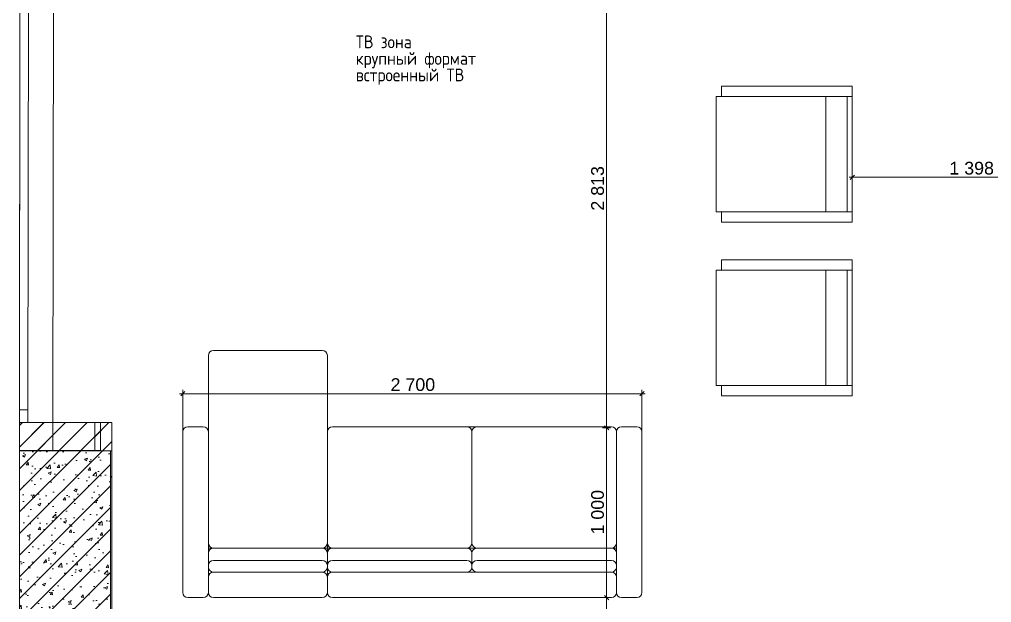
# Model space of a CAD drawing. Header units: millimetres. Extents: x 2336463 to 2579121, y 595385 to 778077.
# Drawn here: x 2397019 to 2402736, y 706927 to 710360 of the extents above; entities that cross this region are included whole.
import ezdxf

# ---------------------------------------------------------------- set-up
doc = ezdxf.new("R2010")
doc.units = ezdxf.units.MM
doc.header["$MEASUREMENT"] = 0
for name, color, linetype in [('+возводимые стены', 7, 'Continuous'), ('1 Планировка размеры', 7, 'Continuous'), ('сит план', 7, 'Continuous')]:
    doc.layers.add(name, color=color, linetype=linetype)
for name, color, linetype, lineweight in [('+возводимые стены_Ном._пера__101', 252, 'Continuous', 5), ('1 Планировка_Ном._пера__1', 7, 'Continuous', 13), ('Окна ARCHICAD_Ном._пера__1', 7, 'Continuous', 13), ('сит план_Ном._пера__1', 7, 'Continuous', 13)]:
    doc.layers.add(name, color=color, linetype=linetype, lineweight=lineweight)
for name, color, linetype, lineweight, true_color in [('+возводимые стены_Ном._пера__169', 7, 'Continuous', 5, 0x68b353), ('+размер планировка_Ном._пера__242', 7, 'Continuous', 13, 0x1b55b5), ('1 Планировка размеры_Ном._пера__242', 7, 'Continuous', 13, 0x1b55b5), ('сит план_Ном._пера__87', 7, 'Continuous', 20, 0x6a6a6a)]:
    doc.layers.add(name, color=color, linetype=linetype, lineweight=lineweight, true_color=true_color)
doc.styles.add('СГЕНЕРИР_СТИЛЬ_1', font='arial.ttf')
doc.styles.add('СГЕНЕРИР_СТИЛЬ_4', font='isocp.shx')
doc.dimstyles.new('СГЕНЕРИР_СТИЛЬ__1', dxfattribs={"dimtxt": 75, "dimasz": 23.75, "dimexe": 0.18, "dimexo": 300, "dimgap": 0, "dimtad": 1, "dimtih": 1, "dimtoh": 1, "dimdec": 0, "dimzin": 0, "dimdsep": 46, "dimtxsty": 'СГЕНЕРИР_СТИЛЬ_1', "dimblk": 'ARROWHEAD_6', "dimblk1": 'ARROWHEAD_6', "dimblk2": 'ARROWHEAD_6', "dimcen": 0.09, "dimclrd": 256, "dimclre": 256, "dimclrt": 256, "dimazin": 0, "dimtfac": 1, "dimtdec": 4, "dimtmove": 0, "dimatfit": 3, "dimfxl": 0, "dimtolj": 1, "dimtzin": 0, "dimarcsym": 0})
doc.dimstyles.new('СГЕНЕРИР_СТИЛЬ__2', dxfattribs={"dimtxt": 75, "dimasz": 23.75, "dimexe": 0.18, "dimexo": 300, "dimgap": 0, "dimtad": 1, "dimdec": 0, "dimzin": 0, "dimdsep": 46, "dimtxsty": 'СГЕНЕРИР_СТИЛЬ_1', "dimblk": 'ARROWHEAD_6', "dimblk1": 'ARROWHEAD_6', "dimblk2": 'ARROWHEAD_6', "dimcen": 0.09, "dimclrd": 256, "dimclre": 256, "dimclrt": 256, "dimazin": 0, "dimtfac": 1, "dimtdec": 4, "dimtmove": 0, "dimatfit": 3, "dimfxl": 0, "dimtolj": 1, "dimtzin": 0, "dimarcsym": 0})
pattern_1 = [(45, (2086872.015, 585813.69), (-63.639609, 63.639609), [])]

# ---------------------------------------------------------------- blocks, each defined once
blk = doc.blocks.new('Окно 25_3')
at = {"layer": 'Окна ARCHICAD_Ном._пера__1', "color": 7, "linetype": 'Continuous', "lineweight": 13}
for p, q in [((-1307.5, 0), (1307.5, 0)), ((-1307.5, 0), (-1232.5, 0)), ((-1307.5, 0), (-1307.5, -50)), ((-1307.5, 0), (-1307.5, -50)), ((-1232.5, 0), (-1232.5, -50)), ((-1232.5, 0), (1232.5, 0)), ((1232.5, -50), (1232.5, 0)), ((1232.5, 0), (1307.5, 0)), ((1307.5, 0), (1307.5, -50)), ((1307.5, 0), (1307.5, -50)), ((-1232.5, -50), (-1307.5, -50)), ((-1307.5, -50), (-1307.5, -197)), ((1232.5, -50), (-1232.5, -50)), ((1307.5, -50), (1232.5, -50)), ((1307.5, -50), (1307.5, -197)), ((-1307.5, -197), (1307.5, -197))]:
    blk.add_line(p, q, dxfattribs=at)
blk = doc.blocks.new('Окно 25_15')
at = {"layer": 'Окна ARCHICAD_Ном._пера__1', "color": 7, "linetype": 'Continuous', "lineweight": 13}
for p, q in [((-1316.8, 0), (1316.8, 0)), ((-1316.8, 0), (-1241.8, 0)), ((-1316.8, 0), (-1316.8, -50)), ((-1316.8, 0), (-1316.8, -50)), ((-1241.8, 0), (-1241.8, -50)), ((-1241.8, 0), (1241.8, 0)), ((1241.8, -50), (1241.8, 0)), ((1241.8, 0), (1316.8, 0)), ((1316.8, 0), (1316.8, -50)), ((1316.8, 0), (1316.8, -50)), ((-1241.8, -50), (-1316.8, -50)), ((-1316.8, -50), (-1316.8, -197)), ((1241.8, -50), (-1241.8, -50)), ((1316.8, -50), (1241.8, -50)), ((1316.8, -50), (1316.8, -197)), ((-1316.8, -197), (1316.8, -197))]:
    blk.add_line(p, q, dxfattribs=at)
blk = doc.blocks.new('Стена_932', base_point=(2397024.7, 713485.4))
at = {"layer": 'сит план_Ном._пера__87', "linetype": 'Continuous', "lineweight": 20, "true_color": 0x6a6a6a}
h = blk.add_hatch(dxfattribs=at)
h.set_pattern_fill('Блоки_Бетонные_Эффективные', color=251, style=0, pattern_type=2)
h.set_pattern_definition(pattern_1)
h.paths.add_polyline_path([(2397022.3, 710880.4), (2397022.1, 710620.7), (2397219.1, 710620.5), (2397219.3, 710880.2)])
h = blk.add_hatch(dxfattribs=at)
h.set_pattern_fill('Блоки_Бетонные_Эффективные', color=251, style=0, pattern_type=2)
h.set_pattern_definition(pattern_1)
h.paths.add_polyline_path([(2397019.4, 707821.3), (2397216.4, 707821.2), (2397216.6, 707987), (2397019.6, 707987.2)])
at = {"layer": 'сит план_Ном._пера__1', "color": 7, "linetype": 'Continuous', "lineweight": 13}
for p, q in [((2397024.8, 713495.4), (2397074.8, 713495.4)), ((2397074.8, 713495.4), (2397221.8, 713495.2)), ((2397022.3, 710880.4), (2397072.3, 710880.4)), ((2397072.3, 710880.4), (2397219.3, 710880.2)), ((2397022.1, 710620.7), (2397072.1, 710620.6)), ((2397072.1, 710620.6), (2397219.1, 710620.5)), ((2397019.6, 707987.2), (2397069.6, 707987.1)), ((2397069.6, 707987.1), (2397216.6, 707987))]:
    blk.add_line(p, q, dxfattribs=at)
at = {"layer": 'сит план_Ном._пера__1', "color": 7, "linetype": 'Continuous', "lineweight": 13, "flags": 128}
for points in [[(2397022.3, 710880.4), (2397022.1, 710620.7)], [(2397219.1, 710620.5), (2397219.3, 710880.2)], [(2397019.6, 707987.2), (2397019.4, 707821.3)], [(2397216.4, 707821.2), (2397216.6, 707987)]]:
    blk.add_lwpolyline(points, dxfattribs=at)
at = {"layer": 'Окна ARCHICAD_Ном._пера__1', "color": 7, "linetype": 'Continuous', "lineweight": 13, "zscale": 1000, "rotation": 89.94625817430044}
for name, p in [('Окно 25_3', (2397023.5, 712187.9)), ('Окно 25_15', (2397020.8, 709303.9))]:
    blk.add_blockref(name, p, dxfattribs=at)
blk = doc.blocks.new('Стена_933', base_point=(2397019.8, 707986.6))
at = {"layer": 'сит план_Ном._пера__87', "linetype": 'Continuous', "lineweight": 20, "true_color": 0x6a6a6a}
h = blk.add_hatch(dxfattribs=at)
h.set_pattern_fill('Блоки_Бетонные_Эффективные', color=251, style=0, pattern_type=2)
h.set_pattern_definition(pattern_1)
h.paths.add_polyline_path([(2397019.8, 707986.6), (2397019.8, 707821.6), (2397496.8, 707821.6), (2397496.8, 707986.6)])
at = {"layer": 'сит план_Ном._пера__1', "color": 7, "linetype": 'Continuous', "lineweight": 13, "flags": 128}
for points in [[(2397019.8, 707986.6), (2397019.8, 707821.6)], [(2397496.8, 707986.6), (2397019.8, 707986.6)], [(2397496.8, 707821.6), (2397496.8, 707986.6)], [(2397019.8, 707821.6), (2397496.8, 707821.6)]]:
    blk.add_lwpolyline(points, dxfattribs=at)
blk = doc.blocks.new('Стена_934', base_point=(2397019.4, 707821.3))
at = {"layer": 'сит план_Ном._пера__87', "linetype": 'Continuous', "lineweight": 20, "true_color": 0x6a6a6a}
h = blk.add_hatch(dxfattribs=at)
h.set_pattern_fill('Блоки_Бетонные_Эффективные', color=251, style=0, pattern_type=2)
h.set_pattern_definition(pattern_1)
h.paths.add_polyline_path([(2397019.4, 707821.3), (2397019.4, 706611.6), (2397554.4, 706611.6), (2397554.4, 707821.1)])
at = {"layer": 'сит план_Ном._пера__1', "color": 7, "linetype": 'Continuous', "lineweight": 13, "flags": 128}
for points in [[(2397019.4, 707821.3), (2397019.4, 706611.6)], [(2397554.4, 707821.1), (2397216.4, 707821.2)], [(2397554.4, 706611.6), (2397554.4, 707821.1)], [(2397019.4, 706611.6), (2397554.4, 706611.6)]]:
    blk.add_lwpolyline(points, dxfattribs=at)
blk = doc.blocks.new('Стена_1025', base_point=(2397562, 707821.3))
at = {"layer": '+возводимые стены_Ном._пера__169', "linetype": 'Continuous', "lineweight": 5, "true_color": 0x68b353}
h = blk.add_hatch(dxfattribs=at)
h.set_pattern_fill('Блоки_Бетонные_Эффективные', color=85, style=0, pattern_type=2)
h.set_pattern_definition(pattern_1)
h.paths.add_polyline_path([(2397562, 707821.3), (2397562, 707986.8), (2397462, 707986.8), (2397462, 707821.3)])
at = {"layer": '+возводимые стены_Ном._пера__101', "color": 252, "linetype": 'Continuous', "lineweight": 5, "flags": 128}
for points in [[(2397562, 707986.8), (2397462, 707986.8)], [(2397462, 707986.8), (2397462, 707821.3)], [(2397562, 707821.3), (2397562, 707986.8)], [(2397462, 707821.3), (2397562, 707821.3)]]:
    blk.add_lwpolyline(points, dxfattribs=at)
blk = doc.blocks.new('Кресло Бамбуковое 25')
at = {"layer": '1 Планировка_Ном._пера__1', "color": 7, "linetype": 'Continuous', "lineweight": 13}
for p, q in [((60, 800), (0, 800)), ((0, 800), (0, 30)), ((60, 30), (60, 800)), ((60, 800), (740, 800)), ((60, 770), (740, 770)), ((800, 800), (740, 800)), ((740, 800), (740, 30)), ((800, 30), (800, 800)), ((60, 644.9), (740, 644.9)), ((0, 30), (60, 30)), ((60, 0), (60, 30)), ((60, 0), (740, 0)), ((740, 30), (800, 30)), ((740, 0), (740, 30))]:
    blk.add_line(p, q, dxfattribs=at)
blk = doc.blocks.new('Диван Угловой 02 25')
at = {"layer": '1 Планировка_Ном._пера__1', "color": 7, "linetype": 'Continuous', "lineweight": 13}
for p, q in [((120, 0), (30, 0)), ((820, 0), (180, 0)), ((2520, 0), (880, 0)), ((2670, 0), (2580, 0)), ((0, -30), (0, -975.5)), ((150, -30), (150, -120)), ((150, -975.5), (150, -30)), ((850, -120), (850, -30)), ((850, -30), (850, -120)), ((2550, -120), (2550, -30)), ((2550, -30), (2550, -975.5)), ((2700, -975.5), (2700, -30)), ((150, -180), (150, -120)), ((180, -150), (820, -150)), ((820, -150), (180, -150)), ((850, -180), (850, -120)), ((850, -180), (850, -120)), ((880, -150), (2520, -150)), ((1670, -150), (880, -150)), ((2520, -150), (1730, -150)), ((2550, -180), (2550, -120)), ((150, -180), (150, -188.9)), ((150, -188.9), (150, -261.6)), ((180, -218.9), (820, -218.9)), ((850, -188.9), (850, -180)), ((850, -180), (850, -188.9)), ((850, -261.6), (850, -188.9)), ((850, -188.9), (850, -261.6)), ((880, -218.9), (1670, -218.9)), ((1700, -188.9), (1700, -180)), ((1700, -180), (1700, -188.9)), ((1700, -261.6), (1700, -188.9)), ((1700, -188.9), (1700, -261.6)), ((1730, -218.9), (2520, -218.9)), ((2550, -188.9), (2550, -180)), ((2550, -261.6), (2550, -188.9)), ((150, -261.6), (150, -321.6)), ((850, -261.6), (850, -321.6)), ((850, -321.6), (850, -261.6)), ((2550, -321.6), (2550, -261.6)), ((150, -291.6), (180, -291.6)), ((150, -321.6), (150, -1424.8)), ((820, -291.6), (180, -291.6)), ((180, -291.6), (820, -291.6)), ((850, -291.6), (820, -291.6)), ((850, -291.6), (880, -291.6)), ((850, -321.6), (850, -975.5)), ((850, -321.6), (850, -975.5)), ((850, -1424.8), (850, -321.6)), ((1670, -291.6), (880, -291.6)), ((2520, -291.6), (880, -291.6)), ((880, -291.6), (1670, -291.6)), ((1700, -975.5), (1700, -321.6)), ((1700, -321.6), (1700, -975.5)), ((2520, -291.6), (1730, -291.6)), ((1730, -291.6), (2520, -291.6)), ((2550, -291.6), (2520, -291.6)), ((2550, -975.5), (2550, -321.6)), ((2550, -975.5), (2550, -321.6)), ((30, -1005.5), (120, -1005.5)), ((880, -1005.5), (1670, -1005.5)), ((880, -1005.5), (2520, -1005.5)), ((1730, -1005.5), (2520, -1005.5)), ((2580, -1005.5), (2670, -1005.5)), ((180, -1454.8), (820, -1454.8))]:
    blk.add_line(p, q, dxfattribs=at)
for centre, start, end in [((30, -30), 90, 180), ((120, -30), 0, 90), ((180, -30), 90, 180), ((820, -30), 0, 90), ((880, -30), 90, 180), ((2520, -30), 0, 90), ((2580, -30), 90, 180), ((2670, -30), 0, 90), ((180, -120), 180, 270), ((180, -180), 90, 180), ((820, -120), 270, 0), ((820, -180), 0, 90), ((880, -120), 180, 270), ((880, -180), 90, 180), ((1670, -180), 0, 90), ((1730, -180), 90, 180), ((2520, -120), 270, 0), ((2520, -180), 0, 90), ((180, -188.9), 180, 270), ((820, -188.9), 270, 0), ((880, -188.9), 180, 270), ((1670, -188.9), 270, 0), ((1730, -188.9), 180, 270), ((2520, -188.9), 270, 0), ((180, -261.6), 180, 270), ((820, -261.6), 270, 0), ((880, -261.6), 180, 270), ((1670, -261.6), 270, 0), ((1730, -261.6), 180, 270), ((2520, -261.6), 270, 0), ((180, -321.6), 90, 180), ((820, -321.6), 0, 90), ((880, -321.6), 90, 180), ((880, -321.6), 90, 180), ((1670, -321.6), 0, 90), ((1730, -321.6), 90, 180), ((2520, -321.6), 0, 90), ((2520, -321.6), 0, 90), ((30, -975.5), 180, 270), ((120, -975.5), 270, 0), ((880, -975.5), 180, 270), ((880, -975.5), 180, 270), ((1670, -975.5), 270, 0), ((1730, -975.5), 180, 270), ((2520, -975.5), 270, 0), ((2520, -975.5), 270, 0), ((2580, -975.5), 180, 270), ((2670, -975.5), 270, 0), ((180, -1424.8), 180, 270), ((820, -1424.8), 270, 0)]:
    blk.add_arc(centre, 30, start, end, dxfattribs=at)
blk = doc.blocks.new('*D3792', base_point=(2086872, 585813.7))
at = {"layer": '1 Планировка размеры_Ном._пера__242', "color": 152, "linetype": 'Continuous', "lineweight": 13, "true_color": 0x1b55b5}
for p, q in [((2397961.4, 708156.8), (2397980.2, 708156.8)), ((2397992.7, 708169.3), (2397967.7, 708144.3)), ((2397980.2, 707256.4), (2397980.2, 708180.2)), ((2397980.2, 708156.8), (2400680.2, 708156.8)), ((2400667.7, 708144.3), (2400692.7, 708169.3)), ((2400680.2, 707256.4), (2400680.2, 708180.2)), ((2400680.2, 708156.8), (2400698.9, 708156.8))]:
    blk.add_line(p, q, dxfattribs=at)
at = {"layer": '1 Планировка размеры_Ном._пера__242', "color": 152, "lineweight": 13, "true_color": 0x1b55b5, "insert": (2399201.9, 708171.8), "char_height": 75, "attachment_point": 7, "style": 'СГЕНЕРИР_СТИЛЬ_1'}
blk.add_mtext('\\A1;{\\pql;\\fArial|b0|i0|c204|p38;2\xa0700}', dxfattribs=at)
blk = doc.blocks.new('ARROWHEAD_6')
at = {"color": 0, "linetype": 'Continuous', "lineweight": 0}
for p, q in [((0, 0), (-1, 0)), ((-0.5, -0.5), (0.5, 0.5))]:
    blk.add_line(p, q, dxfattribs=at)
blk = doc.blocks.new('*D3837', base_point=(2086872, 585813.7))
at = {"layer": '1 Планировка размеры_Ном._пера__242', "color": 152, "linetype": 'Continuous', "lineweight": 13, "true_color": 0x1b55b5}
for p, q in [((2400495.8, 706956.4), (2400448.9, 706956.4)), ((2400459.9, 706968.9), (2400484.9, 706943.9)), ((2400472.4, 705401.1), (2400472.4, 706956.4)), ((2400459.9, 705413.6), (2400484.9, 705388.6)), ((2400495.8, 705401.1), (2399139.9, 705401.1))]:
    blk.add_line(p, q, dxfattribs=at)
at = {"layer": '1 Планировка размеры_Ном._пера__242', "color": 152, "lineweight": 13, "true_color": 0x1b55b5, "insert": (2400457.4, 706050.6), "char_height": 75, "attachment_point": 7, "rotation": 90, "style": 'СГЕНЕРИР_СТИЛЬ_1'}
blk.add_mtext('\\A1;{\\pql;\\fArial|b0|i0|c204|p38;1\xa0555}', dxfattribs=at)
blk = doc.blocks.new('*D3838', base_point=(2086872, 585813.7))
at = {"layer": '1 Планировка размеры_Ном._пера__242', "color": 152, "linetype": 'Continuous', "lineweight": 13, "true_color": 0x1b55b5}
for p, q in [((2400495.8, 707956.1), (2400448.9, 707956.1)), ((2400459.9, 707968.6), (2400484.9, 707943.6)), ((2400472.4, 706956.4), (2400472.4, 707956.1)), ((2400495.8, 706956.4), (2400448.9, 706956.4)), ((2400459.9, 706968.9), (2400484.9, 706943.9))]:
    blk.add_line(p, q, dxfattribs=at)
at = {"layer": '1 Планировка размеры_Ном._пера__242', "color": 152, "lineweight": 13, "true_color": 0x1b55b5, "insert": (2400457.4, 707328), "char_height": 75, "attachment_point": 7, "rotation": 90, "style": 'СГЕНЕРИР_СТИЛЬ_1'}
blk.add_mtext('\\A1;{\\pql;\\fArial|b0|i0|c204|p38;1\xa0000}', dxfattribs=at)
blk = doc.blocks.new('*D3839', base_point=(2086872, 585813.7))
at = {"layer": '1 Планировка размеры_Ном._пера__242', "color": 152, "linetype": 'Continuous', "lineweight": 13, "true_color": 0x1b55b5}
for p, q in [((2400484.9, 710757), (2400459.9, 710782)), ((2400472.4, 710769.5), (2400472.4, 710788.3)), ((2401879.1, 710769.5), (2400448.9, 710769.5)), ((2400472.4, 707956.1), (2400472.4, 710769.5)), ((2400495.8, 707956.1), (2400448.9, 707956.1)), ((2400459.9, 707968.6), (2400484.9, 707943.6))]:
    blk.add_line(p, q, dxfattribs=at)
at = {"layer": '1 Планировка размеры_Ном._пера__242', "color": 152, "lineweight": 13, "true_color": 0x1b55b5, "insert": (2400457.4, 709234.6), "char_height": 75, "attachment_point": 7, "rotation": 90, "style": 'СГЕНЕРИР_СТИЛЬ_1'}
blk.add_mtext('\\A1;{\\pql;\\fArial|b0|i0|c204|p38;2\xa0813}', dxfattribs=at)
blk = doc.blocks.new('*D3894', base_point=(2086872, 585813.7))
at = {"layer": '1 Планировка размеры_Ном._пера__242', "color": 152, "linetype": 'Continuous', "lineweight": 13, "true_color": 0x1b55b5}
for p, q in [((2401898.3, 709431), (2401917.1, 709431)), ((2401929.6, 709443.5), (2401904.6, 709418.5)), ((2401917.1, 709407.6), (2401917.1, 709454.5)), ((2401917.1, 709431), (2403315, 709431)), ((2403327.5, 709443.5), (2403302.5, 709418.5)), ((2403315, 709407.6), (2403315, 709454.5))]:
    blk.add_line(p, q, dxfattribs=at)
at = {"layer": '1 Планировка размеры_Ном._пера__242', "color": 152, "lineweight": 13, "true_color": 0x1b55b5, "insert": (2402487.8, 709446), "char_height": 75, "attachment_point": 7, "style": 'СГЕНЕРИР_СТИЛЬ_1'}
blk.add_mtext('\\A1;{\\pql;\\fArial|b0|i0|c204|p38;1\xa0398}', dxfattribs=at)

msp = doc.modelspace()

# ---------------------------------------------------------------- hatches: boundary and pattern name
at = {"layer": 'сит план_Ном._пера__1', "linetype": 'Continuous', "lineweight": 13}
h = msp.add_hatch(dxfattribs=at)
h.set_pattern_fill('AR_CONC', style=0, pattern_type=2)
h.set_pattern_definition([(50, (2086872.01, 585813.69), (-182.18467, 15.939086), [19.05, -209.55]), (355, (2086872.01, 585813.69), (-35.24342, 191.05685), [15.24, -167.64058]), (100.451445, (2086887.2, 585812.36), (146.94125, 175.11775), [16.19001, -178.09024]), (46.1842, (2086872.01, 585864.49), (-271.07904, 42.04233), [28.575, -314.325]), (96.63556, (2086894.6, 585860.98), (237.40413, 247.42612), [24.28502, -267.1356]), (351.18415, (2086872.01, 585864.49), (237.40413, 247.42612), [22.85997, -251.45973]), (21, (2086897.41, 585851.79), (-151.61439, 102.2652), [19.05, -209.55]), (326, (2086897.41, 585851.79), (61.80203, 184.18797), [15.24, -167.64]), (71.451445, (2086910.05, 585843.26), (213.41642, 81.92277), [16.19001, -178.08994]), (37.5, (2086872.015, 585813.686), (3.088603, 84.555039), [0, -165.608, 0, -170.18, 0, -168.275]), (7.5, (2086872.015, 585813.69), (66.819663, 100.180575), [0, -97.028, 0, -161.798, 0, -64.135]), (327.5, (2086815.37, 585813.686), (-135.590595, 5.728744), [0, -63.5, 0, -198.12, 0, -262.89]), (317.5, (2086789.97, 585813.69), (148.12918, 25.42649), [0, -82.55, 0, -131.572, 0, -186.69])])
h.paths.add_polyline_path([(2397562, 707821.3), (2397019.4, 707821.3), (2397019.4, 706611.6), (2397562, 706611.6)])

# ---------------------------------------------------------------- linework, layer by layer
at = {"layer": 'сит план_Ном._пера__1', "color": 7, "linetype": 'Continuous', "lineweight": 13, "flags": 128}
msp.add_lwpolyline([(2397562, 707821.3), (2397019.4, 707821.3), (2397019.4, 706611.6), (2397562, 706611.6)], close=True, dxfattribs=at)

# ---------------------------------------------------------------- block references
at = {"layer": '+возводимые стены', "color": 252, "lineweight": 5}
msp.add_blockref('Стена_1025', (2397562, 707821.3), dxfattribs=at)
at = {"layer": '1 Планировка_Ном._пера__1', "color": 7, "linetype": 'Continuous', "lineweight": 13, "zscale": 1000, "rotation": 270}
for p in [(2401117.1, 709966.8), (2401117.1, 708944.5)]:
    msp.add_blockref('Кресло Бамбуковое 25', p, dxfattribs=at)
at = {"layer": '1 Планировка_Ном._пера__1', "color": 7, "linetype": 'Continuous', "lineweight": 13, "xscale": -1, "zscale": 1000, "rotation": 180}
msp.add_blockref('Диван Угловой 02 25', (2397980.2, 706956.4), dxfattribs=at)
at = {"layer": 'сит план', "color": 7, "lineweight": 13}
for name, p in [('Стена_932', (2397024.7, 713485.4)), ('Стена_933', (2397019.8, 707986.6)), ('Стена_934', (2397019.4, 707821.3))]:
    msp.add_blockref(name, p, dxfattribs=at)

# ---------------------------------------------------------------- texts
at = {"layer": '+размер планировка_Ном._пера__242', "color": 152, "linetype": 'Continuous', "lineweight": 13, "true_color": 0x1b55b5, "insert": (2398997.1, 710265.6), "char_height": 75, "attachment_point": 1, "line_spacing_factor": 0.779481, "style": 'СГЕНЕРИР_СТИЛЬ_4'}
msp.add_mtext('\\A1;{\\pql;\\Fisocp.shx;ТВ зона\\P\\pql;\\Fisocp.shx;крупный формат\\P\\pql;\\Fisocp.shx;встроенный ТВ}', dxfattribs=at)

# ---------------------------------------------------------------- dimensions: what is measured, and where the dimension line sits
at = {"layer": '1 Планировка размеры', "color": 152, "linetype": 'Continuous', "lineweight": 13, "true_color": 0x1b55b5}
for base, p1, p2, picture, middle in [((2400472.4, 710769.5), (2400472.4, 707956.1), (2402179.1, 710769.5), '*D3839', (2400419.9, 709363.4)), ((2400472.4, 707956.1), (2400680.2, 706956.4), (2400472.4, 707956.1), '*D3838', (2400419.9, 707456.9)), ((2400472.4, 706956.4), (2398839.9, 705401.1), (2400680.2, 706956.4), '*D3837', (2400419.9, 706179.4))]:
    dim = msp.add_linear_dim(base=base, p1=p1, p2=p2, angle=90, dimstyle='СГЕНЕРИР_СТИЛЬ__2', dxfattribs=at)
    dim.commit()
    dim.dimension.update_dxf_attribs({"geometry": picture, "text_midpoint": middle, "dimtype": 160, "text_rotation": 90})
for base, p1, p2, picture, middle in [((2403315, 709431), (2401917.1, 709166.8), (2403315, 709601), '*D3894', (2402616.6, 709483.5)), ((2400680.2, 708156.8), (2397980.2, 706956.4), (2400680.2, 706956.4), '*D3792', (2399330.8, 708209.3))]:
    dim = msp.add_linear_dim(base=base, p1=p1, p2=p2, dimstyle='СГЕНЕРИР_СТИЛЬ__1', dxfattribs=at)
    dim.commit()
    dim.dimension.update_dxf_attribs({"geometry": picture, "text_midpoint": middle, "dimtype": 160})

doc.saveas('drawing.dxf')
